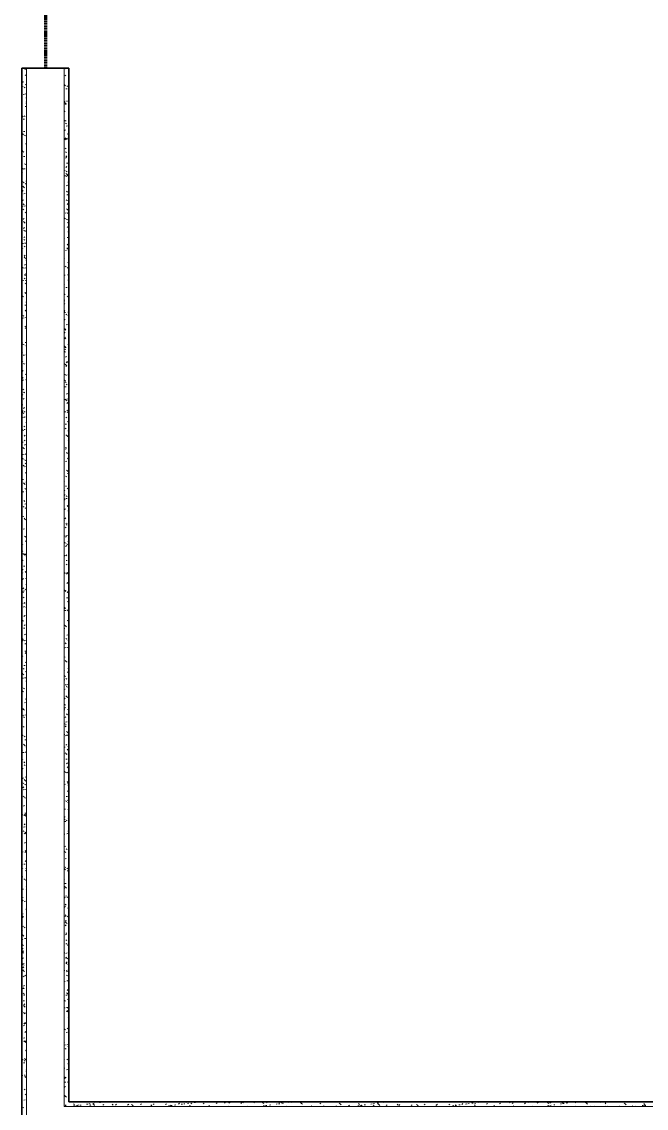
# Model space of a CAD drawing. Header units: millimetres. Extents: x -4948 to 42228, y -4856 to 69378.
# Drawn here: x 16096 to 17750, y 13837 to 16715 of the extents above; entities that cross this region are included whole.
import ezdxf

# ---------------------------------------------------------------- set-up
doc = ezdxf.new("R2010")
doc.units = ezdxf.units.MM
doc.linetypes.add('Штрих 3 х 1_5 мм', pattern=[4.5, 3, -1.5])
for name, color, linetype, lineweight in [('A-AREA', 32, 'Continuous', 9), ('A-WALL', 113, 'Continuous', 13), ('A-WALL-PATT', 111, 'Continuous', 13), ('I-WALL', 2, 'Continuous', 13)]:
    doc.layers.add(name, color=color, linetype=linetype, lineweight=lineweight)

# ---------------------------------------------------------------- blocks, each defined once
blk = doc.blocks.new('27ELB-RD-AR-0000-BIM_rvt-1-1 этаж отм_ _0_000 лотки')
at = {"layer": 'A-AREA', "color": 252, "linetype": 'Штрих 3 х 1_5 мм', "lineweight": 70}
blk.add_line((16158.9, 19592.1), (16158.9, 16592.1), dxfattribs=at)
at = {"layer": 'A-WALL', "color": 252, "lineweight": 9}
for p, q in [((16108.9, 5232.1), (16108.9, 16592.1)), ((16208.9, 13842.1), (16208.9, 16592.1)), ((16221.4, 13842.1), (16208.9, 13842.1)), ((20096.4, 13842.1), (16221.4, 13842.1))]:
    blk.add_line(p, q, dxfattribs=at)
at = {"layer": 'A-WALL-PATT', "color": 252, "linetype": 'Continuous', "lineweight": 9}
for p, q in [((16101.9, 16592.1), (16104, 16590.8)), ((16104.7, 16588.4), (16108, 16588.9)), ((16105.1, 16572.1), (16107.8, 16574.2)), ((16211, 16592.1), (16213.1, 16590.1)), ((16220.9, 16592.1), (16221.4, 16591.8)), ((16096.4, 16558.7), (16098.6, 16556.7)), ((16099, 16554.8), (16102.3, 16555.2)), ((16105.9, 16547.7), (16108.6, 16549.7)), ((16107.2, 16548.8), (16108.9, 16547.3)), ((16209.6, 16547.3), (16212, 16545)), ((16210.8, 16573.3), (16213.6, 16571.5)), ((16219, 16570.6), (16221.4, 16570.9)), ((16096.4, 16521.6), (16097.3, 16521.7)), ((16097, 16544.7), (16099.8, 16542.9)), ((16100.4, 16522.1), (16103.7, 16522.5)), ((16102.4, 16541.3), (16105.2, 16539.5)), ((16106.7, 16523.2), (16108.9, 16524.8)), ((16208.9, 16526.3), (16209.4, 16526.7)), ((16213.2, 16537), (16216.6, 16537.4)), ((16215.7, 16544.9), (16218.5, 16543.1)), ((16221, 16541.5), (16221.4, 16541.3)), ((16096.4, 16512.6), (16097.5, 16511.6)), ((16105.6, 16489.9), (16108.9, 16490.3)), ((16107.3, 16512.9), (16108.9, 16511.9)), ((16107.5, 16498.7), (16108.9, 16499.7)), ((16107.7, 16502.2), (16108.9, 16501.1)), ((16208.9, 16503.5), (16211.5, 16503.9)), ((16208.9, 16501.2), (16210.2, 16502.3)), ((16210, 16500.7), (16212.4, 16498.5)), ((16211, 16497.4), (16213.8, 16495.5)), ((16212.4, 16498.5), (16212.4, 16498.5)), ((16212.4, 16498.5), (16214.9, 16496.3)), ((16214.6, 16504.3), (16218, 16504.7)), ((16096.4, 16466.5), (16097.9, 16465.1)), ((16097.9, 16465.1), (16097.9, 16465.1)), ((16097.9, 16465.1), (16100.3, 16462.8)), ((16102.6, 16465.3), (16105.4, 16463.5)), ((16108.3, 16474.2), (16108.9, 16474.6)), ((16208.9, 16476.1), (16211, 16477.8)), ((16219.9, 16472.1), (16221.4, 16472.3)), ((16221.3, 16465.5), (16221.4, 16465.5)), ((16096.4, 16444), (16096.4, 16444)), ((16099.9, 16456.3), (16103.3, 16456.7)), ((16208.9, 16448.2), (16209.7, 16447.6)), ((16209.2, 16451.3), (16211.8, 16453.3)), ((16211.3, 16453.4), (16213.8, 16451.1)), ((16212.2, 16446), (16215.1, 16444.2)), ((16214.2, 16438.4), (16217.5, 16438.9)), ((16096.4, 16422.9), (16098.2, 16423.2)), ((16096.8, 16420), (16099.2, 16417.7)), ((16098.5, 16417.4), (16101.3, 16415.6)), ((16101.3, 16423.6), (16104.6, 16424)), ((16103.8, 16414), (16106.7, 16412.2)), ((16209.2, 16404.9), (16212.5, 16405.3)), ((16210, 16426.8), (16212.6, 16428.8)), ((16210.8, 16402.3), (16213.4, 16404.4)), ((16211.8, 16406.8), (16214.1, 16404.7)), ((16214.1, 16404.7), (16214.1, 16404.7)), ((16214.1, 16404.7), (16216.6, 16402.4)), ((16215.6, 16405.7), (16218.9, 16406.2)), ((16217.1, 16417.6), (16220, 16415.8)), ((16097.2, 16373.4), (16099.6, 16371.2)), ((16106.6, 16391.4), (16108.9, 16391.7)), ((16108.7, 16385.6), (16108.9, 16385.5)), ((16211.6, 16377.9), (16214.2, 16379.9)), ((16220.9, 16373.6), (16221.4, 16373.6)), ((16096.4, 16368.2), (16096.7, 16368)), ((16096.4, 16364.7), (16097.1, 16365.3)), ((16099.6, 16371.2), (16099.6, 16371.2)), ((16099.6, 16371.2), (16102.1, 16369)), ((16100.9, 16357.8), (16104.2, 16358.2)), ((16212.4, 16353.4), (16215, 16355.4)), ((16212.5, 16370.1), (16215.3, 16368.3)), ((16213, 16359.6), (16215.5, 16357.3)), ((16096.4, 16339.6), (16097.9, 16340.8)), ((16096.4, 16324.3), (16099.2, 16324.7)), ((16096.4, 16317.7), (16097.9, 16316.7)), ((16096.4, 16314.5), (16098.7, 16316.3)), ((16098.5, 16326.1), (16101, 16323.9)), ((16102.3, 16325.1), (16105.6, 16325.5)), ((16104.1, 16338), (16106.9, 16336.2)), ((16208.9, 16321.8), (16211.2, 16320.4)), ((16213.2, 16328.9), (16215.8, 16331)), ((16213.7, 16318.7), (16216.5, 16316.9)), ((16215.1, 16339.9), (16218.5, 16340.4)), ((16096.8, 16289.8), (16099.5, 16291.8)), ((16100, 16290.1), (16102.8, 16288.3)), ((16105.3, 16286.7), (16108.1, 16284.9)), ((16107.5, 16292.9), (16108.9, 16293)), ((16210.1, 16306.4), (16213.4, 16306.8)), ((16213.5, 16313), (16215.9, 16310.8)), ((16214, 16304.5), (16216.6, 16306.5)), ((16215.9, 16310.8), (16215.9, 16310.8)), ((16215.9, 16310.8), (16218.3, 16308.6)), ((16216.5, 16307.2), (16219.8, 16307.7)), ((16218.6, 16290.4), (16221.4, 16288.6)), ((16097.6, 16265.3), (16100.3, 16267.4)), ((16099, 16279.5), (16101.3, 16277.4)), ((16101.3, 16277.4), (16101.3, 16277.4)), ((16101.3, 16277.4), (16103.8, 16275.1)), ((16101.8, 16259.2), (16105.1, 16259.7)), ((16214.8, 16280), (16217.4, 16282)), ((16214.8, 16265.7), (16217.2, 16263.4)), ((16215.6, 16255.5), (16218.2, 16257.6)), ((16096.4, 16241.9), (16098.1, 16240.8)), ((16098.4, 16240.9), (16101.1, 16242.9)), ((16100.2, 16232.3), (16102.7, 16230)), ((16208.9, 16240.4), (16209.1, 16240.5)), ((16214, 16242.8), (16216.8, 16241)), ((16216.1, 16241.4), (16219.4, 16241.8)), ((16216.4, 16231), (16219, 16233.1)), ((16096.8, 16225.7), (16100.1, 16226.1)), ((16099.2, 16216.4), (16101.9, 16218.4)), ((16103.2, 16226.5), (16106.5, 16227)), ((16105.6, 16210.8), (16108.4, 16209)), ((16211, 16207.9), (16214.4, 16208.3)), ((16215.2, 16219.1), (16217.6, 16217)), ((16217.2, 16206.6), (16219.8, 16208.6)), ((16217.5, 16208.7), (16220.8, 16209.1)), ((16217.6, 16217), (16217.6, 16217)), ((16217.6, 16217), (16220.1, 16214.7)), ((16096.5, 16191.2), (16099.4, 16189.4)), ((16100, 16191.9), (16102.7, 16194)), ((16100.7, 16185.7), (16103.1, 16183.5)), ((16103.1, 16183.5), (16103.1, 16183.5)), ((16103.1, 16183.5), (16105.5, 16181.3)), ((16108.5, 16194.4), (16108.9, 16194.4)), ((16209.8, 16194.9), (16212.7, 16193.1)), ((16215.2, 16191.5), (16218, 16189.7)), ((16216.5, 16171.9), (16219, 16169.6)), ((16218, 16182.1), (16220.6, 16184.1)), ((16100.8, 16167.5), (16103.5, 16169.5)), ((16101.4, 16162.9), (16104.3, 16161.1)), ((16101.6, 16143), (16104.3, 16145)), ((16102.8, 16160.7), (16106.1, 16161.2)), ((16106.8, 16159.4), (16108.9, 16158.1)), ((16217, 16142.9), (16220.3, 16143.3)), ((16218.8, 16157.6), (16221.4, 16159.6)), ((16220.1, 16163.1), (16221.4, 16162.3)), ((16096.8, 16115.3), (16099.6, 16113.5)), ((16097.7, 16127.2), (16101, 16127.6)), ((16102, 16138.4), (16104.4, 16136.2)), ((16102.4, 16118.5), (16105.1, 16120.6)), ((16104.1, 16128), (16107.5, 16128.5)), ((16208.9, 16141.8), (16210, 16142)), ((16215.4, 16115.5), (16218.3, 16113.7)), ((16217, 16125.3), (16219.3, 16123.1)), ((16219.3, 16123.1), (16219.3, 16123.1)), ((16219.3, 16123.1), (16221.4, 16121.3)), ((16219.6, 16133.2), (16221.4, 16134.5)), ((16102.5, 16091.8), (16104.8, 16089.7)), ((16103.2, 16094), (16105.9, 16096.1)), ((16104.8, 16089.7), (16104.8, 16089.7)), ((16104.8, 16089.7), (16107.3, 16087.4)), ((16208.9, 16094.4), (16209.2, 16094.2)), ((16208.9, 16086.6), (16209.7, 16085.9)), ((16212, 16109.3), (16215.3, 16109.8)), ((16218.4, 16110.2), (16221.4, 16110.6)), ((16220.4, 16108.7), (16221.4, 16109.4)), ((16096.4, 16061.2), (16096.7, 16061.3)), ((16098, 16064), (16100.8, 16062.2)), ((16103.7, 16062.2), (16107, 16062.6)), ((16104, 16069.6), (16106.7, 16071.6)), ((16107, 16083.5), (16108.9, 16082.3)), ((16208.9, 16076), (16209.6, 16076.1)), ((16211.3, 16067.6), (16214.1, 16065.8)), ((16216.7, 16064.2), (16219.5, 16062.4)), ((16218.2, 16078), (16220.7, 16075.7)), ((16221.2, 16084.2), (16221.4, 16084.4)), ((16098.7, 16028.6), (16102, 16029.1)), ((16102.9, 16035.6), (16105.7, 16033.8)), ((16103.7, 16044.6), (16106.2, 16042.3)), ((16104.8, 16045.1), (16107.5, 16047.1)), ((16105.1, 16029.5), (16108.4, 16029.9)), ((16108.3, 16032.2), (16108.9, 16031.8)), ((16208.9, 16043.2), (16211, 16043.4)), ((16218, 16044.4), (16221.3, 16044.8)), ((16218.7, 16031.4), (16221.1, 16029.3)), ((16221.1, 16029.3), (16221.1, 16029.3)), ((16221.1, 16029.3), (16221.4, 16029)), ((16105.6, 16020.6), (16108.3, 16022.7)), ((16208.9, 16018.6), (16209.5, 16018.2)), ((16208.9, 15999.5), (16209.1, 15999.7)), ((16212.9, 16010.8), (16216.3, 16011.2)), ((16219.3, 16011.7), (16221.4, 16011.9)), ((16098.3, 15988), (16101.1, 15986.2)), ((16104.2, 15998), (16106.5, 15995.8)), ((16106.4, 15996.2), (16108.9, 15998)), ((16106.5, 15995.8), (16106.5, 15995.8)), ((16106.5, 15995.8), (16108.9, 15993.7)), ((16107.2, 15971.7), (16108.9, 15973)), ((16208.9, 15994.3), (16208.9, 15994.3)), ((16208.9, 15994.3), (16208.9, 15994.3)), ((16208.9, 15994.3), (16211.4, 15992)), ((16208.9, 15977.4), (16210.5, 15977.6)), ((16208.9, 15974.4), (16209.9, 15975.2)), ((16216.9, 15988.2), (16219.7, 15986.4)), ((16220, 15984.2), (16221.4, 15982.9)), ((16096.4, 15962.6), (16097.6, 15962.7)), ((16096.4, 15959), (16096.9, 15958.6)), ((16104.6, 15963.7), (16108, 15964.1)), ((16105.4, 15950.7), (16107.9, 15948.5)), ((16108, 15947.2), (16108.9, 15947.9)), ((16108.5, 15956.2), (16108.9, 15956)), ((16208.9, 15968.1), (16210.7, 15966.9)), ((16208.9, 15949.3), (16210.7, 15950.8)), ((16208.9, 15948.2), (16210.3, 15946.9)), ((16208.9, 15944.5), (16211.9, 15944.9)), ((16218.9, 15945.8), (16221.4, 15946.2)), ((16096.4, 15938.7), (16097, 15938.3)), ((16099.5, 15936.7), (16102.3, 15934.9)), ((16099.6, 15930.1), (16102.9, 15930.6)), ((16106, 15931), (16108.9, 15931.3)), ((16108.8, 15922.7), (16108.9, 15922.8)), ((16208.9, 15924.3), (16211.5, 15926.3)), ((16212.8, 15940.3), (16215.6, 15938.5)), ((16213.9, 15912.3), (16217.2, 15912.7)), ((16218.1, 15936.9), (16221, 15935.1)), ((16220.3, 15913.1), (16221.4, 15913.3)), ((16220.5, 15937.6), (16221.4, 15936.7)), ((16096.4, 15896.8), (16097.2, 15896.9)), ((16096.4, 15888.1), (16097, 15888.6)), ((16104.4, 15908.3), (16107.2, 15906.5)), ((16105.9, 15904.1), (16108.3, 15902)), ((16108.3, 15902), (16108.3, 15902)), ((16108.3, 15902), (16108.9, 15901.4)), ((16208.9, 15902.1), (16210.6, 15900.4)), ((16208.9, 15892.3), (16211, 15890.9)), ((16209.6, 15899.8), (16212.3, 15901.8)), ((16210.6, 15900.4), (16210.6, 15900.4)), ((16210.6, 15900.4), (16213.1, 15898.2)), ((16096.4, 15866.8), (16098.6, 15864.7)), ((16096.4, 15863.9), (16098.6, 15864.2)), ((16096.4, 15863), (16097.8, 15864.1)), ((16099.7, 15860.7), (16102.6, 15858.9)), ((16105.6, 15865.1), (16108.9, 15865.6)), ((16107.2, 15856.9), (16108.9, 15855.3)), ((16208.9, 15878.7), (16211.5, 15879.1)), ((16209.5, 15855.3), (16212, 15853)), ((16210.4, 15875.3), (16213.1, 15877.4)), ((16218.4, 15860.9), (16221.2, 15859.1)), ((16096.4, 15837.9), (16098.6, 15839.6)), ((16100.5, 15831.6), (16103.9, 15832)), ((16107, 15832.4), (16108.9, 15832.7)), ((16209.4, 15841.4), (16212.2, 15839.6)), ((16209.5, 15845.9), (16212.8, 15846.4)), ((16211.2, 15850.8), (16213.9, 15852.9)), ((16212, 15826.4), (16214.7, 15828.4)), ((16219.8, 15847.3), (16221.4, 15847.5)), ((16096.4, 15820.6), (16097.5, 15819.6)), ((16096.4, 15812.3), (16098.4, 15811)), ((16096.4, 15798.2), (16098.1, 15798.4)), ((16096.7, 15813.1), (16099.4, 15815.2)), ((16101, 15809.4), (16103.8, 15807.6)), ((16107.7, 15810.3), (16108.9, 15809.2)), ((16210, 15808.7), (16212.4, 15806.6)), ((16212.4, 15806.6), (16212.4, 15806.6)), ((16212.4, 15806.6), (16214.9, 15804.3)), ((16212.8, 15801.9), (16215.5, 15803.9)), ((16214.3, 15813), (16217.1, 15811.2)), ((16214.8, 15813.8), (16218.1, 15814.2)), ((16219.6, 15809.6), (16221.4, 15808.5)), ((16221.2, 15814.6), (16221.4, 15814.6)), ((16096.4, 15774.5), (16097.8, 15773.1)), ((16097.5, 15788.6), (16100.2, 15790.7)), ((16097.8, 15773.1), (16097.8, 15773.1)), ((16097.8, 15773.1), (16100.3, 15770.9)), ((16105.9, 15781), (16108.7, 15779.2)), ((16209.1, 15780.1), (16212.4, 15780.6)), ((16213.6, 15777.4), (16216.3, 15779.5)), ((16096.4, 15765.3), (16099.5, 15765.7)), ((16098.3, 15764.2), (16101, 15766.2)), ((16099.1, 15739.7), (16101.8, 15741.7)), ((16106.5, 15766.6), (16108.9, 15766.9)), ((16209.6, 15765.5), (16212.4, 15763.7)), ((16210.5, 15747.4), (16213.8, 15747.9)), ((16211.3, 15761.5), (16213.8, 15759.2)), ((16214.4, 15753), (16217.1, 15755)), ((16220.8, 15748.8), (16221.4, 15748.9)), ((16096.8, 15728), (16099.2, 15725.8)), ((16099.9, 15715.2), (16102.6, 15717.3)), ((16101.2, 15733.4), (16104, 15731.6)), ((16101.5, 15733.1), (16104.8, 15733.5)), ((16107.9, 15733.9), (16108.9, 15734)), ((16210.8, 15714.1), (16213.7, 15712.3)), ((16211.8, 15714.9), (16214.1, 15712.7)), ((16214.1, 15712.7), (16214.1, 15712.7)), ((16214.1, 15712.7), (16216.6, 15710.5)), ((16215.2, 15728.5), (16217.9, 15730.5)), ((16215.8, 15715.2), (16219.1, 15715.7)), ((16219.9, 15733.7), (16221.4, 15732.7)), ((16096.4, 15699.5), (16099.1, 15699.9)), ((16097.1, 15685.5), (16099.9, 15683.7)), ((16100.7, 15690.8), (16103.4, 15692.8)), ((16102.5, 15682.1), (16105.3, 15680.3)), ((16210, 15681.6), (16213.3, 15682)), ((16215.7, 15685.7), (16218.6, 15683.9)), ((16216, 15704), (16218.7, 15706.1)), ((16221.1, 15682.3), (16221.4, 15682.2)), ((16097.1, 15666.7), (16100.5, 15667.2)), ((16097.2, 15681.4), (16099.6, 15679.3)), ((16099.6, 15679.3), (16099.6, 15679.3)), ((16099.6, 15679.3), (16102.1, 15677)), ((16101.5, 15666.3), (16104.2, 15668.3)), ((16107.4, 15653.7), (16108.9, 15652.8)), ((16107.5, 15668.1), (16108.9, 15668.3)), ((16213, 15667.6), (16215.5, 15665.3)), ((16216.8, 15679.5), (16219.5, 15681.6)), ((16217.6, 15655.1), (16220.3, 15657.1)), ((16098.5, 15634.2), (16101, 15631.9)), ((16102.3, 15641.8), (16105, 15643.9)), ((16102.4, 15634.6), (16105.8, 15635)), ((16108.8, 15635.4), (16108.9, 15635.4)), ((16211.1, 15638.2), (16213.9, 15636.4)), ((16211.4, 15648.9), (16214.7, 15649.3)), ((16218.4, 15630.6), (16221.1, 15632.6)), ((16096.7, 15600.9), (16100, 15601.4)), ((16102.7, 15606.2), (16105.5, 15604.4)), ((16103.1, 15617.3), (16105.8, 15619.4)), ((16213.5, 15621), (16215.9, 15618.9)), ((16215.9, 15618.9), (16215.9, 15618.9)), ((16215.9, 15618.9), (16218.3, 15616.6)), ((16216.7, 15616.7), (16220, 15617.2)), ((16219.2, 15606.1), (16221.4, 15607.8)), ((16221.3, 15606.4), (16221.4, 15606.4)), ((16096.4, 15584.9), (16096.5, 15584.8)), ((16098.1, 15568.2), (16101.4, 15568.7)), ((16099, 15587.6), (16101.3, 15585.4)), ((16101.3, 15585.4), (16101.3, 15585.4)), ((16101.3, 15585.4), (16103.8, 15583.2)), ((16103.9, 15592.9), (16106.6, 15594.9)), ((16104.7, 15568.4), (16107.4, 15570.4)), ((16108.4, 15569.6), (16108.9, 15569.6)), ((16208.9, 15589.1), (16209.8, 15588.5)), ((16211, 15583.1), (16214.3, 15583.5)), ((16212.3, 15586.9), (16215.1, 15585.1)), ((16214.8, 15573.8), (16217.2, 15571.5)), ((16220, 15581.7), (16221.4, 15582.7)), ((16098.6, 15558.2), (16101.4, 15556.4)), ((16100.2, 15540.3), (16102.7, 15538)), ((16103.9, 15554.8), (16106.8, 15553)), ((16105.5, 15543.9), (16108.2, 15546)), ((16208.9, 15549.9), (16209.3, 15550)), ((16212.3, 15550.4), (16215.7, 15550.8)), ((16217.2, 15558.5), (16220.1, 15556.7)), ((16220.8, 15557.2), (16221.4, 15557.6)), ((16103.4, 15536), (16106.7, 15536.5)), ((16106.3, 15519.5), (16108.9, 15521.4)), ((16108.8, 15526.4), (16108.9, 15526.4)), ((16208.9, 15522.9), (16209, 15523)), ((16212.6, 15510.9), (16215.4, 15509.1)), ((16215.2, 15527.2), (16217.6, 15525)), ((16217.6, 15525), (16217.6, 15525)), ((16217.6, 15525), (16220.1, 15522.8)), ((16217.6, 15518.2), (16221, 15518.6)), ((16096.4, 15509.1), (16096.7, 15508.9)), ((16097.6, 15502.4), (16101, 15502.8)), ((16100.7, 15493.7), (16103.1, 15491.6)), ((16103.1, 15491.6), (16103.1, 15491.6)), ((16103.1, 15491.6), (16105.5, 15489.3)), ((16107.1, 15495), (16108.9, 15496.3)), ((16208.9, 15497.8), (16209.8, 15498.5)), ((16211.9, 15484.6), (16215.2, 15485)), ((16096.4, 15458.6), (16098, 15457.6)), ((16099, 15469.7), (16102.3, 15470.1)), ((16104.2, 15478.9), (16107, 15477.1)), ((16107.9, 15470.5), (16108.9, 15471.3)), ((16208.9, 15472.7), (16210.6, 15474.1)), ((16208.9, 15462.7), (16211.3, 15461.2)), ((16213.3, 15451.9), (16216.6, 15452.3)), ((16213.8, 15459.6), (16216.6, 15457.8)), ((16216.5, 15479.9), (16219, 15477.6)), ((16100.1, 15431), (16102.9, 15429.2)), ((16102, 15446.5), (16104.4, 15444.2)), ((16104.3, 15437.5), (16107.6, 15437.9)), ((16105.4, 15427.6), (16108.2, 15425.8)), ((16108.7, 15446.1), (16108.9, 15446.2)), ((16208.9, 15451.3), (16210.2, 15451.5)), ((16208.9, 15447.7), (16211.4, 15449.6)), ((16209.5, 15423.1), (16212.2, 15425.1)), ((16217, 15433.3), (16219.3, 15431.2)), ((16218.7, 15431.2), (16221.4, 15429.5)), ((16219.3, 15431.2), (16219.3, 15431.2)), ((16219.3, 15431.2), (16221.4, 15429.3)), ((16098.6, 15403.9), (16101.9, 15404.3)), ((16102.4, 15399.9), (16104.8, 15397.7)), ((16104.8, 15397.7), (16104.8, 15397.7)), ((16104.8, 15397.7), (16107.3, 15395.5)), ((16208.9, 15394.6), (16209.6, 15393.9)), ((16210.3, 15398.6), (16213, 15400.7)), ((16218.6, 15419.7), (16221.4, 15420)), ((16096.4, 15386.4), (16096.6, 15386.6)), ((16096.4, 15382.8), (16098.2, 15381.6)), ((16096.4, 15370.7), (16096.9, 15370.8)), ((16100, 15371.2), (16103.3, 15371.6)), ((16211.1, 15374.1), (16213.8, 15376.2)), ((16212.8, 15386), (16216.2, 15386.5)), ((16214, 15383.6), (16216.9, 15381.8)), ((16218.2, 15386.1), (16220.7, 15383.8)), ((16096.4, 15361.3), (16097.4, 15362.1)), ((16096.4, 15336.2), (16098.2, 15337.6)), ((16103.7, 15352.6), (16106.2, 15350.3)), ((16105.3, 15339), (16108.6, 15339.4)), ((16105.6, 15351.6), (16108.5, 15349.8)), ((16208.9, 15352.6), (16211.1, 15352.9)), ((16211.9, 15349.7), (16214.6, 15351.7)), ((16214.2, 15353.3), (16217.6, 15353.8)), ((16218.7, 15339.5), (16221.1, 15337.3)), ((16221.1, 15337.3), (16221.1, 15337.3)), ((16221.1, 15337.3), (16221.4, 15337.1)), ((16096.4, 15311.2), (16099, 15313.2)), ((16096.6, 15332.1), (16099.5, 15330.3)), ((16209.9, 15335.7), (16212.7, 15333.9)), ((16212.7, 15325.2), (16215.4, 15327.2)), ((16215.3, 15332.3), (16218.1, 15330.5)), ((16219.5, 15321.1), (16221.4, 15321.4)), ((16097.1, 15286.7), (16099.8, 15288.7)), ((16099.5, 15305.3), (16102.8, 15305.8)), ((16101.5, 15303.7), (16104.4, 15301.9)), ((16104.2, 15306), (16106.5, 15303.9)), ((16106.5, 15303.9), (16106.5, 15303.9)), ((16106.5, 15303.9), (16108.9, 15301.7)), ((16106.9, 15300.3), (16108.9, 15299)), ((16208.9, 15302.4), (16208.9, 15302.3)), ((16208.9, 15302.3), (16208.9, 15302.3)), ((16208.9, 15302.3), (16211.4, 15300.1)), ((16213.5, 15300.7), (16216.2, 15302.8)), ((16213.8, 15287.5), (16217.1, 15287.9)), ((16220, 15292.2), (16221.4, 15290.9)), ((16220.2, 15303.9), (16221.4, 15303.1)), ((16096.4, 15272.1), (16097.8, 15272.2)), ((16096.4, 15267.1), (16096.8, 15266.6)), ((16096.9, 15256.1), (16099.7, 15254.3)), ((16097.9, 15262.2), (16100.6, 15264.2)), ((16100.9, 15272.6), (16104.2, 15273.1)), ((16105.4, 15258.8), (16107.9, 15256.5)), ((16208.9, 15256.2), (16210.3, 15254.9)), ((16208.9, 15254), (16212.1, 15254.4)), ((16214.3, 15276.3), (16217, 15278.3)), ((16215.1, 15251.8), (16217.8, 15253.8)), ((16215.2, 15254.8), (16218.5, 15255.2)), ((16215.5, 15256.3), (16218.3, 15254.5)), ((16098.7, 15237.7), (16101.4, 15239.8)), ((16106.2, 15240.5), (16108.9, 15240.8)), ((16107.1, 15224.3), (16108.9, 15223.2)), ((16208.9, 15235.3), (16209.3, 15235)), ((16215.9, 15227.3), (16218.6, 15229.4)), ((16220.5, 15245.6), (16221.4, 15244.8)), ((16220.5, 15222.6), (16221.4, 15222.7)), ((16098.1, 15204.8), (16100.9, 15203)), ((16099.5, 15213.3), (16102.2, 15215.3)), ((16100.5, 15206.8), (16103.8, 15207.3)), ((16105.9, 15212.2), (16108.3, 15210)), ((16108.3, 15210), (16108.3, 15210)), ((16108.3, 15210), (16108.9, 15209.5)), ((16208.9, 15210.1), (16210.6, 15208.5)), ((16210.6, 15208.5), (16210.6, 15208.5)), ((16210.6, 15208.5), (16213.1, 15206.2)), ((16211.4, 15208.4), (16214.2, 15206.6)), ((16216.7, 15202.8), (16219.4, 15204.9)), ((16216.8, 15205), (16219.6, 15203.2)), ((16096.4, 15174.8), (16098.6, 15172.8)), ((16096.4, 15173.4), (16098.8, 15173.7)), ((16100.3, 15188.8), (16103, 15190.8)), ((16101.1, 15164.3), (16103.8, 15166.4)), ((16101.8, 15174.1), (16105.2, 15174.6)), ((16103, 15176.4), (16105.8, 15174.6)), ((16107.2, 15164.9), (16108.9, 15163.4)), ((16108.4, 15173), (16108.9, 15172.7)), ((16214.7, 15189), (16218.1, 15189.4)), ((16217.5, 15178.4), (16220.2, 15180.4)), ((16101.9, 15139.8), (16104.6, 15141.9)), ((16107.2, 15141.9), (16108.9, 15142.2)), ((16208.9, 15159.5), (16209.6, 15159)), ((16209.5, 15163.4), (16212, 15161.1)), ((16209.7, 15155.4), (16213, 15155.9)), ((16216.1, 15156.3), (16219.4, 15156.7)), ((16218.3, 15153.9), (16221, 15155.9)), ((16096.4, 15128.7), (16097.5, 15127.6)), ((16098.3, 15128.8), (16101.2, 15127)), ((16101.4, 15108.3), (16104.7, 15108.7)), ((16102.7, 15115.4), (16105.4, 15117.4)), ((16107.7, 15118.3), (16108.9, 15117.2)), ((16208.9, 15109), (16210.8, 15107.7)), ((16210, 15116.8), (16212.4, 15114.6)), ((16212.4, 15114.6), (16212.4, 15114.6)), ((16212.4, 15114.6), (16214.9, 15112.4)), ((16217, 15129), (16219.8, 15127.2)), ((16219.1, 15129.4), (16221.4, 15131.1)), ((16096.4, 15082.5), (16097.8, 15081.2)), ((16096.4, 15079.6), (16097.1, 15079.1)), ((16097.8, 15081.2), (16097.8, 15081.2)), ((16097.8, 15081.2), (16100.3, 15078.9)), ((16103.5, 15090.9), (16106.2, 15092.9)), ((16108.6, 15097), (16108.9, 15096.9)), ((16212.9, 15081.1), (16215.7, 15079.3)), ((16215.7, 15090.5), (16219, 15090.9)), ((16218.2, 15077.7), (16221.1, 15075.9)), ((16219.9, 15105), (16221.4, 15106.1)), ((16220.7, 15080.5), (16221.4, 15081)), ((16096.4, 15074.8), (16099.7, 15075.2)), ((16099.6, 15077.5), (16102.4, 15075.7)), ((16102.8, 15075.6), (16106.1, 15076)), ((16104.3, 15066.4), (16107, 15068.5)), ((16104.5, 15049.1), (16107.3, 15047.3)), ((16210.7, 15056.9), (16214, 15057.4)), ((16211.3, 15069.5), (16213.8, 15067.2)), ((16217.1, 15057.8), (16220.4, 15058.2)), ((16096.7, 15036.1), (16099.2, 15033.8)), ((16105.1, 15042), (16107.8, 15044)), ((16108.1, 15043.4), (16108.9, 15043.5)), ((16208.9, 15033.2), (16211, 15031.8)), ((16211.8, 15022.9), (16214.1, 15020.8)), ((16214.1, 15020.8), (16214.1, 15020.8)), ((16214.1, 15020.8), (16216.6, 15018.5)), ((16099.8, 15001.5), (16102.7, 14999.7)), ((16102.3, 15009.8), (16105.7, 15010.2)), ((16105.9, 15017.5), (16108.6, 15019.5)), ((16106.7, 14993), (16108.9, 14994.7)), ((16208.9, 14996.1), (16209.4, 14996.6)), ((16216.6, 14991.9), (16219.9, 14992.4)), ((16218.5, 15001.8), (16221.3, 15000)), ((16097.2, 14989.5), (16099.6, 14987.3)), ((16097.3, 14976.2), (16100.7, 14976.7)), ((16099.6, 14987.3), (16099.6, 14987.3)), ((16099.6, 14987.3), (16102.1, 14985.1)), ((16103.7, 14977.1), (16107.1, 14977.5)), ((16107.5, 14968.5), (16108.9, 14969.6)), ((16208.9, 14990.9), (16209.6, 14991)), ((16208.9, 14971), (16210.2, 14972.1)), ((16209.5, 14982.2), (16212.3, 14980.4)), ((16213, 14975.7), (16215.5, 14973.4)), ((16096.4, 14953.2), (16098.5, 14951.8)), ((16098.5, 14942.2), (16101, 14939.9)), ((16101.1, 14950.2), (16103.9, 14948.4)), ((16108.3, 14944.1), (16108.9, 14944.5)), ((16208.9, 14946), (16211, 14947.6)), ((16211.6, 14958.4), (16214.9, 14958.8)), ((16214.4, 14953.9), (16217.2, 14952.1)), ((16218, 14959.2), (16221.3, 14959.7)), ((16219.7, 14950.4), (16221.4, 14949.4)), ((16103.3, 14911.3), (16106.6, 14911.7)), ((16106, 14921.8), (16108.8, 14920)), ((16208.9, 14925.2), (16209.2, 14925.2)), ((16209.2, 14921.1), (16211.8, 14923.1)), ((16209.7, 14906.3), (16212.5, 14904.5)), ((16213.5, 14929.1), (16215.9, 14926.9)), ((16215.9, 14926.9), (16215.9, 14926.9)), ((16215.9, 14926.9), (16218.3, 14924.7)), ((16098.3, 14877.7), (16101.6, 14878.2)), ((16099, 14895.6), (16101.3, 14893.5)), ((16101.3, 14893.5), (16101.3, 14893.5)), ((16101.3, 14893.5), (16103.8, 14891.2)), ((16104.7, 14878.6), (16108, 14879)), ((16208.9, 14892.3), (16210.6, 14892.5)), ((16210, 14896.6), (16212.6, 14898.7)), ((16214.8, 14881.8), (16217.2, 14879.5)), ((16217.6, 14893.4), (16220.9, 14893.9)), ((16100.2, 14848.4), (16102.7, 14846.1)), ((16101.3, 14874.3), (16104.1, 14872.5)), ((16210.8, 14872.2), (16213.4, 14874.2)), ((16210.9, 14855), (16213.8, 14853.2)), ((16211.6, 14847.7), (16214.2, 14849.7)), ((16212.5, 14859.9), (16215.9, 14860.3)), ((16218.9, 14860.7), (16221.4, 14861)), ((16220, 14874.5), (16221.4, 14873.6)), ((16096.4, 14834.6), (16097.1, 14835.1)), ((16097.2, 14826.4), (16100, 14824.6)), ((16102.5, 14822.9), (16105.4, 14821.1)), ((16208.9, 14826.5), (16210.1, 14826.7)), ((16212.4, 14823.2), (16215, 14825.3)), ((16215.2, 14835.2), (16217.6, 14833.1)), ((16215.8, 14826.6), (16218.7, 14824.8)), ((16217.6, 14833.1), (16217.6, 14833.1)), ((16217.6, 14833.1), (16220.1, 14830.8)), ((16221.2, 14823.2), (16221.4, 14823)), ((16096.4, 14811.7), (16097.2, 14811.8)), ((16096.4, 14809.5), (16097.9, 14810.6)), ((16100.7, 14801.8), (16103.1, 14799.6)), ((16103.1, 14799.6), (16103.1, 14799.6)), ((16103.1, 14799.6), (16105.5, 14797.4)), ((16104.2, 14812.7), (16107.6, 14813.2)), ((16107.4, 14794.6), (16108.9, 14793.6)), ((16208.9, 14793.6), (16211.5, 14794)), ((16213.2, 14798.8), (16215.8, 14800.8)), ((16218.5, 14794.9), (16221.4, 14795.3)), ((16096.4, 14784.4), (16098.7, 14786.1)), ((16096.8, 14759.6), (16099.5, 14761.7)), ((16099.2, 14779.2), (16102.5, 14779.6)), ((16105.6, 14780), (16108.9, 14780.5)), ((16211.2, 14779), (16214, 14777.2)), ((16213.5, 14761.4), (16216.8, 14761.8)), ((16214, 14774.3), (16216.6, 14776.3)), ((16216.5, 14787.9), (16219, 14785.7)), ((16219.9, 14762.2), (16221.4, 14762.4)), ((16096.4, 14745.9), (16096.8, 14746)), ((16097.6, 14735.2), (16100.3, 14737.2)), ((16102, 14754.5), (16104.4, 14752.2)), ((16102.8, 14747), (16105.6, 14745.2)), ((16214.8, 14749.8), (16217.4, 14751.9)), ((16217, 14741.4), (16219.3, 14739.2)), ((16219.3, 14739.2), (16219.3, 14739.2)), ((16219.3, 14739.2), (16221.4, 14737.4)), ((16096.4, 14725.8), (16096.6, 14725.7)), ((16096.4, 14713.1), (16098.2, 14713.3)), ((16098.4, 14710.7), (16101.1, 14712.7)), ((16102.4, 14707.9), (16104.8, 14705.8)), ((16104.8, 14705.8), (16104.8, 14705.8)), ((16104.8, 14705.8), (16107.3, 14703.5)), ((16105.2, 14714.2), (16108.5, 14714.6)), ((16208.9, 14729.9), (16209.9, 14729.3)), ((16208.9, 14727.9), (16211.1, 14728.2)), ((16212.4, 14727.7), (16215.2, 14725.9)), ((16215.6, 14725.3), (16218.2, 14727.4)), ((16098.7, 14699.1), (16101.5, 14697.3)), ((16099.2, 14686.2), (16101.9, 14688.3)), ((16100.2, 14680.7), (16103.5, 14681.1)), ((16104, 14695.7), (16106.8, 14693.9)), ((16106.6, 14681.5), (16108.9, 14681.8)), ((16208.9, 14702.7), (16209.6, 14702)), ((16209.1, 14695), (16212.4, 14695.5)), ((16216.4, 14700.9), (16219, 14702.9)), ((16217.2, 14676.4), (16219.8, 14678.4)), ((16217.3, 14699.3), (16220.1, 14697.5)), ((16218.2, 14694.1), (16220.7, 14691.8)), ((16219.4, 14696.4), (16221.4, 14696.6)), ((16096.4, 14650), (16096.8, 14649.7)), ((16096.4, 14647.3), (16097.7, 14647.5)), ((16100, 14661.8), (16102.7, 14663.8)), ((16103.7, 14660.7), (16106.2, 14658.4)), ((16212.7, 14651.7), (16215.5, 14649.9)), ((16214.4, 14662.8), (16217.8, 14663.3)), ((16218, 14651.9), (16220.6, 14654)), ((16218.7, 14647.5), (16221.1, 14645.4)), ((16220.8, 14663.7), (16221.4, 14663.7)), ((16100.8, 14637.3), (16103.5, 14639.3)), ((16104.3, 14619.7), (16107.1, 14617.9)), ((16208.9, 14629.2), (16212, 14629.6)), ((16218.8, 14627.5), (16221.4, 14629.5)), ((16221.1, 14645.4), (16221.1, 14645.4)), ((16221.1, 14645.4), (16221.4, 14645.1)), ((16096.4, 14614.4), (16099.1, 14614.8)), ((16096.4, 14599.5), (16098.1, 14598.4)), ((16101.6, 14612.8), (16104.3, 14614.9)), ((16102.4, 14588.3), (16105.1, 14590.4)), ((16104.2, 14614.1), (16106.5, 14611.9)), ((16106.1, 14615.7), (16108.9, 14616.1)), ((16106.5, 14611.9), (16106.5, 14611.9)), ((16106.5, 14611.9), (16108.9, 14609.8)), ((16208.9, 14610.4), (16208.9, 14610.4)), ((16208.9, 14610.4), (16208.9, 14610.4)), ((16208.9, 14610.4), (16211.4, 14608.1)), ((16208.9, 14603.6), (16211.4, 14602)), ((16210.1, 14596.5), (16213.4, 14596.9)), ((16213.9, 14600.4), (16216.7, 14598.6)), ((16219.6, 14603), (16221.4, 14604.4)), ((16220, 14600.2), (16221.4, 14599)), ((16220.4, 14597.8), (16221.4, 14598)), ((16096.4, 14575.1), (16096.8, 14574.7)), ((16100.1, 14571.8), (16103, 14570)), ((16101.1, 14582.1), (16104.4, 14582.6)), ((16103.2, 14563.9), (16105.9, 14565.9)), ((16105.4, 14566.8), (16107.9, 14564.5)), ((16105.5, 14568.4), (16108.3, 14566.6)), ((16107.5, 14583), (16108.9, 14583.2)), ((16208.9, 14564.3), (16210.3, 14563)), ((16215.4, 14564.3), (16218.7, 14564.7)), ((16218.8, 14572), (16221.4, 14570.4)), ((16220.4, 14578.5), (16221.4, 14579.3)), ((16096.4, 14548.6), (16098.7, 14548.9)), ((16104, 14539.4), (16106.7, 14541.4)), ((16209.6, 14530.7), (16212.9, 14531.1)), ((16220.5, 14553.7), (16221.4, 14552.8)), ((16221.2, 14554), (16221.4, 14554.2)), ((16096.4, 14523.7), (16098.3, 14522.4)), ((16096.7, 14515.8), (16100.1, 14516.2)), ((16104.8, 14514.9), (16107.5, 14517)), ((16105.9, 14520.2), (16108.3, 14518.1)), ((16107.1, 14517.2), (16108.9, 14517.4)), ((16108.3, 14518.1), (16108.3, 14518.1)), ((16108.3, 14518.1), (16108.9, 14517.5)), ((16208.9, 14518.2), (16210.6, 14516.5)), ((16210.6, 14516.5), (16210.6, 14516.5)), ((16210.6, 14516.5), (16213.1, 14514.3)), ((16214.1, 14524.4), (16217, 14522.6)), ((16096.4, 14482.9), (16098.6, 14480.8)), ((16102.1, 14483.6), (16105.4, 14484.1)), ((16105.6, 14490.5), (16108.3, 14492.5)), ((16105.7, 14492.4), (16108.6, 14490.6)), ((16108.4, 14484.5), (16108.9, 14484.5)), ((16210, 14476.5), (16212.8, 14474.7)), ((16211, 14498), (16214.3, 14498.4)), ((16221.3, 14499.3), (16221.4, 14499.3)), ((16096.4, 14450), (16099.6, 14450.4)), ((16096.7, 14472.9), (16099.5, 14471.1)), ((16106.4, 14466), (16108.9, 14467.9)), ((16107.2, 14473), (16108.9, 14471.4)), ((16208.9, 14469.4), (16209.1, 14469.5)), ((16208.9, 14444.3), (16209.9, 14445.1)), ((16209.5, 14471.4), (16212, 14469.1)), ((16215.4, 14473.1), (16218.2, 14471.3)), ((16216.3, 14465.8), (16219.6, 14466.2)), ((16220.3, 14444.7), (16221.4, 14444)), ((16096.4, 14436.7), (16097.5, 14435.7)), ((16097.7, 14417.3), (16101, 14417.7)), ((16101.6, 14444.5), (16104.4, 14442.7)), ((16107, 14441.1), (16108.9, 14439.9)), ((16107.2, 14441.5), (16108.9, 14442.8)), ((16107.7, 14426.4), (16108.9, 14425.3)), ((16108, 14418.6), (16108.9, 14418.8)), ((16108, 14417), (16108.9, 14417.7)), ((16208.9, 14419.2), (16210.7, 14420.6)), ((16210, 14424.8), (16212.4, 14422.7)), ((16210.6, 14432.1), (16213.9, 14432.6)), ((16212.4, 14422.7), (16212.4, 14422.7)), ((16212.4, 14422.7), (16214.9, 14420.4)), ((16096.4, 14390.6), (16097.8, 14389.2)), ((16097, 14396.9), (16099.8, 14395.1)), ((16097.8, 14389.2), (16097.8, 14389.2)), ((16097.8, 14389.2), (16100.3, 14387)), ((16108.8, 14392.6), (16108.9, 14392.6)), ((16208.9, 14399), (16208.9, 14399)), ((16208.9, 14394.1), (16211.5, 14396.1)), ((16211.9, 14399.4), (16215.3, 14399.9)), ((16215.6, 14397.2), (16218.4, 14395.4)), ((16096.4, 14357.9), (16096.9, 14358.4)), ((16103, 14385.1), (16106.3, 14385.5)), ((16107.2, 14365.1), (16108.9, 14364.1)), ((16208.9, 14376.2), (16209.4, 14375.8)), ((16209.6, 14369.6), (16212.3, 14371.7)), ((16211.3, 14377.5), (16213.8, 14375.3)), ((16217.3, 14367.3), (16220.6, 14367.7)), ((16096.4, 14332.9), (16097.7, 14333.9)), ((16096.7, 14344.1), (16099.2, 14341.8)), ((16097.2, 14351.5), (16100.6, 14351.9)), ((16098.2, 14345.6), (16101, 14343.8)), ((16210.4, 14345.1), (16213.1, 14347.2)), ((16211.5, 14349.2), (16214.3, 14347.4)), ((16211.5, 14333.6), (16214.8, 14334.1)), ((16211.8, 14331), (16214.1, 14328.8)), ((16216.8, 14345.8), (16219.7, 14344)), ((16096.4, 14307.8), (16098.5, 14309.5)), ((16098.6, 14318.8), (16101.9, 14319.2)), ((16103.1, 14317.2), (16105.9, 14315.4)), ((16108.4, 14313.8), (16108.9, 14313.6)), ((16211.2, 14320.7), (16213.9, 14322.7)), ((16212.9, 14300.9), (16216.2, 14301.4)), ((16214.1, 14328.8), (16214.1, 14328.8)), ((16214.1, 14328.8), (16216.6, 14326.6)), ((16096.7, 14282.9), (16099.3, 14285)), ((16097.2, 14297.5), (16099.6, 14295.4)), ((16099.6, 14295.4), (16099.6, 14295.4)), ((16099.6, 14295.4), (16102.1, 14293.1)), ((16103.9, 14286.6), (16107.3, 14287)), ((16208.9, 14300.4), (16209.8, 14300.5)), ((16208.9, 14300.4), (16209.7, 14299.9)), ((16212, 14296.2), (16214.7, 14298.2)), ((16212.8, 14271.7), (16215.5, 14273.8)), ((16213, 14283.7), (16215.5, 14281.4)), ((16097.5, 14258.5), (16100.1, 14260.5)), ((16098.2, 14252.9), (16101.5, 14253.4)), ((16098.4, 14269.7), (16101.3, 14267.9)), ((16098.5, 14250.3), (16101, 14248)), ((16208.9, 14249.8), (16210.9, 14248.6)), ((16213.6, 14247.3), (16216.3, 14249.3)), ((16217.1, 14269.9), (16219.9, 14268.1)), ((16218.2, 14268.7), (16221.4, 14269.2)), ((16096.4, 14220.4), (16097.1, 14219.9)), ((16096.4, 14219.8), (16096.5, 14219.8)), ((16098.3, 14234), (16100.9, 14236)), ((16099.6, 14220.2), (16102.9, 14220.7)), ((16099.7, 14218.3), (16102.5, 14216.5)), ((16108.7, 14237.9), (16108.9, 14237.7)), ((16212.4, 14235.1), (16215.8, 14235.5)), ((16213, 14222), (16215.8, 14220.2)), ((16213.5, 14237.1), (16215.8, 14235)), ((16214.4, 14222.8), (16217.1, 14224.8)), ((16215.8, 14235), (16215.8, 14235)), ((16215.8, 14235), (16218.3, 14232.7)), ((16218.3, 14218.5), (16221.1, 14216.7)), ((16099, 14203.7), (16101.3, 14201.5)), ((16099.1, 14209.5), (16101.7, 14211.6)), ((16099.9, 14185.1), (16102.5, 14187.1)), ((16101.3, 14201.5), (16101.3, 14201.5)), ((16101.3, 14201.5), (16103.8, 14199.3)), ((16104.6, 14189.9), (16107.4, 14188.1)), ((16104.9, 14188.1), (16108.2, 14188.5)), ((16208.9, 14201.7), (16210.8, 14202)), ((16213.8, 14202.4), (16217.1, 14202.8)), ((16214.7, 14189.8), (16217.2, 14187.6)), ((16215.2, 14198.3), (16217.9, 14200.4)), ((16100.7, 14160.6), (16103.3, 14162.6)), ((16208.9, 14174), (16211.1, 14172.6)), ((16216, 14173.8), (16218.7, 14175.9)), ((16219.2, 14170.2), (16221.4, 14170.5)), ((16099.1, 14154.4), (16102.4, 14154.9)), ((16099.9, 14142.4), (16102.7, 14140.6)), ((16100.2, 14156.4), (16102.7, 14154.1)), ((16101.5, 14136.1), (16104.1, 14138.2)), ((16213.4, 14136.6), (16216.7, 14137)), ((16215.2, 14143.3), (16217.6, 14141.1)), ((16216.8, 14149.4), (16219.5, 14151.4)), ((16217.6, 14141.1), (16217.6, 14141.1)), ((16217.6, 14141.1), (16220.1, 14138.9)), ((16218.6, 14142.6), (16221.4, 14140.8)), ((16096.4, 14121.2), (16097.4, 14121.3)), ((16100.5, 14121.7), (16103.8, 14122.2)), ((16100.7, 14109.8), (16103, 14107.7)), ((16102.3, 14111.6), (16104.9, 14113.7)), ((16103, 14107.7), (16103, 14107.7)), ((16103, 14107.7), (16105.5, 14105.4)), ((16208.9, 14103.1), (16211.7, 14103.5)), ((16209.5, 14123.1), (16212.4, 14121.3)), ((16214.8, 14103.9), (16218.1, 14104.3)), ((16217.6, 14124.9), (16220.3, 14126.9)), ((16218.4, 14100.4), (16221.1, 14102.5)), ((16096.4, 14094.1), (16098.6, 14092.7)), ((16101.1, 14091.1), (16104, 14089.2)), ((16103.1, 14087.2), (16105.7, 14089.2)), ((16105.8, 14089.5), (16108.9, 14089.9)), ((16214.4, 14094.7), (16217.3, 14092.9)), ((16216.5, 14096), (16219, 14093.7)), ((16219.2, 14076), (16221.4, 14077.6)), ((16219.8, 14091.3), (16221.4, 14090.3)), ((16220.1, 14071.7), (16221.4, 14071.9)), ((16100.1, 14055.9), (16103.4, 14056.3)), ((16102, 14062.6), (16104.4, 14060.3)), ((16103.9, 14062.7), (16106.5, 14064.7)), ((16106, 14062.7), (16108.9, 14060.9)), ((16209.8, 14047.1), (16212.6, 14045.3)), ((16217, 14049.4), (16219.3, 14047.3)), ((16219.3, 14047.3), (16219.3, 14047.3)), ((16219.3, 14047.3), (16221.4, 14045.4)), ((16220, 14051.5), (16221.4, 14052.5)), ((16096.4, 14022.5), (16098.4, 14022.8)), ((16101.4, 14023.2), (16104.8, 14023.6)), ((16101.4, 14015.1), (16104.2, 14013.3)), ((16102.4, 14016), (16104.8, 14013.8)), ((16104.7, 14038.2), (16107.4, 14040.3)), ((16104.8, 14013.8), (16104.8, 14013.8)), ((16104.8, 14013.8), (16107.3, 14011.6)), ((16105.5, 14013.8), (16108.2, 14015.8)), ((16214.3, 14038.1), (16217.6, 14038.5)), ((16220, 14015.3), (16221.4, 14014.5)), ((16220.8, 14027), (16221.4, 14027.4)), ((16106.3, 13989.3), (16108.9, 13991.3)), ((16106.8, 13991), (16108.9, 13991.3)), ((16208.9, 14010.7), (16209.6, 14010)), ((16208.9, 13992.7), (16209, 13992.8)), ((16209.3, 14004.5), (16212.7, 14005)), ((16211, 13995.8), (16213.8, 13994)), ((16215.7, 14005.4), (16219, 14005.8)), ((16218.2, 14002.1), (16220.7, 13999.9)), ((16097.3, 13967.2), (16100.1, 13965.4)), ((16101, 13957.4), (16104.3, 13957.8)), ((16102.6, 13963.8), (16105.5, 13962)), ((16103.7, 13968.7), (16106.2, 13966.4)), ((16107.1, 13964.8), (16108.9, 13966.2)), ((16208.9, 13967.7), (16209.8, 13968.4)), ((16215.9, 13967.4), (16218.7, 13965.6)), ((16218.7, 13955.6), (16221.1, 13953.4)), ((16221, 13973.2), (16221.4, 13973.2)), ((16221.3, 13964), (16221.4, 13963.9)), ((16107.5, 13935.4), (16108.9, 13934.5)), ((16107.9, 13940.4), (16108.9, 13941.1)), ((16208.9, 13942.6), (16210.6, 13943.9)), ((16215.3, 13939.5), (16218.6, 13940)), ((16221.1, 13953.4), (16221.1, 13953.4)), ((16221.1, 13953.4), (16221.4, 13953.1)), ((16096.4, 13923.9), (16099.3, 13924.3)), ((16102.4, 13924.7), (16105.7, 13925.1)), ((16104.2, 13922.1), (16106.5, 13920)), ((16106.5, 13920), (16106.5, 13920)), ((16106.5, 13920), (16108.9, 13917.8)), ((16108.7, 13915.9), (16108.9, 13916)), ((16208.9, 13917.5), (16211.4, 13919.4)), ((16208.9, 13918.5), (16208.9, 13918.4)), ((16208.9, 13918.4), (16208.9, 13918.4)), ((16208.9, 13918.4), (16211.4, 13916.2)), ((16210.3, 13906), (16213.6, 13906.4)), ((16211.3, 13919.8), (16214.1, 13918)), ((16216.6, 13906.8), (16220, 13907.3)), ((16220, 13908.3), (16221.4, 13907)), ((16096.4, 13883.2), (16096.8, 13882.7)), ((16102.9, 13887.8), (16105.7, 13886)), ((16105.4, 13874.9), (16107.9, 13872.6)), ((16107.7, 13892.5), (16108.9, 13892.6)), ((16208.9, 13872.3), (16210.3, 13871)), ((16208.9, 13870.8), (16210, 13870.1)), ((16209.5, 13892.9), (16212.2, 13895)), ((16210.3, 13868.4), (16213, 13870.5)), ((16096.4, 13866.7), (16096.7, 13866.5)), ((16096.4, 13856.3), (16096.6, 13856.4)), ((16101.9, 13858.8), (16105.3, 13859.3)), ((16211.1, 13844), (16213.8, 13846)), ((16212.5, 13868.5), (16215.3, 13866.7)), ((16220.4, 13861.7), (16221.4, 13860.9)), ((16233.7, 13843.3), (16237, 13843.7)), ((16233.8, 13849.4), (16236.3, 13847.2)), ((16234.3, 13854.6), (16234.6, 13854.4)), ((16240.1, 13844.1), (16243.4, 13844.6)), ((16244.4, 13844.4), (16247, 13846.4)), ((16250.4, 13845.5), (16253.7, 13845.9)), ((16267.9, 13847.8), (16271.2, 13848.2)), ((16274, 13854.6), (16274.2, 13854.5)), ((16274.2, 13848.6), (16277.6, 13849.1)), ((16276.9, 13844.2), (16279.5, 13846.3)), ((16284.6, 13850), (16287.9, 13850.4)), ((16284.7, 13849), (16287, 13846.9)), ((16287, 13846.9), (16287, 13846.9)), ((16287, 13846.9), (16289.5, 13844.6)), ((16302.1, 13852.3), (16305.4, 13852.7)), ((16308.4, 13853.1), (16311.8, 13853.6)), ((16311.2, 13845.5), (16313.8, 13847.5)), ((16313.7, 13854.6), (16313.7, 13854.6)), ((16318.8, 13854.5), (16319.4, 13854.6)), ((16336.2, 13847.9), (16338.7, 13845.6)), ((16344.4, 13845.9), (16347.1, 13847.9)), ((16376.9, 13845.7), (16379.6, 13847.8)), ((16387, 13847.4), (16389.4, 13845.3)), ((16389.4, 13845.3), (16389.4, 13845.3)), ((16389.4, 13845.3), (16391.9, 13843)), ((16411.2, 13847), (16413.9, 13849)), ((16429.6, 13854.6), (16430, 13854.2)), ((16438.6, 13846.3), (16441.1, 13844.1)), ((16444.4, 13847.4), (16447.1, 13849.4)), ((16476.9, 13847.3), (16479.6, 13849.3)), ((16484.7, 13843.5), (16488, 13843.9)), ((16489.4, 13845.9), (16491.8, 13843.7)), ((16491.1, 13844.3), (16494.4, 13844.7)), ((16491.8, 13843.7), (16491.8, 13843.7)), ((16491.8, 13843.7), (16493.6, 13842.1)), ((16501.4, 13845.7), (16504.7, 13846.1)), ((16511.2, 13848.5), (16513.9, 13850.5)), ((16518.9, 13848), (16522.2, 13848.4)), ((16525.3, 13848.8), (16528.6, 13849.2)), ((16530.3, 13854.6), (16532.4, 13852.6)), ((16535.6, 13850.2), (16538.9, 13850.6)), ((16541, 13844.8), (16543.5, 13842.5)), ((16544.5, 13848.9), (16547.1, 13851)), ((16553.1, 13852.5), (16556.4, 13852.9)), ((16559.4, 13853.3), (16562.8, 13853.8)), ((16577, 13848.8), (16579.6, 13850.8)), ((16580.6, 13854.6), (16581.6, 13853.6)), ((16591.8, 13844.3), (16594.2, 13842.2)), ((16594.2, 13842.2), (16594.2, 13842.2)), ((16594.2, 13842.2), (16594.3, 13842.1)), ((16611.3, 13850), (16613.9, 13852)), ((16631, 13854.6), (16632.3, 13853.3)), ((16632.3, 13853.3), (16632.3, 13853.3)), ((16632.3, 13853.3), (16634.8, 13851.1)), ((16643.4, 13843.2), (16644.6, 13842.1)), ((16644.5, 13850.4), (16647.2, 13852.5)), ((16677, 13850.3), (16679.7, 13852.3)), ((16681.6, 13854.4), (16684, 13852.1)), ((16694.2, 13842.8), (16694.9, 13842.1)), ((16711.3, 13851.5), (16714, 13853.5)), ((16732.4, 13853.9), (16734.7, 13851.8)), ((16734.7, 13851.8), (16734.7, 13851.8)), ((16734.7, 13851.8), (16737.2, 13849.5)), ((16735.7, 13843.6), (16739, 13844.1)), ((16742.1, 13844.5), (16745.4, 13844.9)), ((16744.5, 13851.9), (16747.2, 13854)), ((16752.4, 13845.8), (16755.7, 13846.3)), ((16769.9, 13848.1), (16773.2, 13848.6)), ((16776.3, 13849), (16779.6, 13849.4)), ((16777, 13851.8), (16779.7, 13853.8)), ((16783.9, 13852.8), (16786.4, 13850.5)), ((16786.6, 13850.3), (16789.9, 13850.8)), ((16797.1, 13842.1), (16797.6, 13842.5)), ((16804.1, 13852.6), (16807.4, 13853.1)), ((16810.4, 13853.5), (16813.8, 13853.9)), ((16811.3, 13853), (16813.4, 13854.6)), ((16829.8, 13842.1), (16830.1, 13842.3)), ((16834.8, 13852.4), (16837.1, 13850.2)), ((16837.1, 13850.2), (16837.1, 13850.2)), ((16837.1, 13850.2), (16839.6, 13847.9)), ((16844.6, 13853.4), (16846.1, 13854.6)), ((16862.5, 13842.1), (16864.4, 13843.6)), ((16877.1, 13853.3), (16878.8, 13854.6)), ((16886.3, 13851.2), (16888.8, 13849)), ((16895.2, 13842.1), (16897.6, 13844)), ((16911.4, 13854.5), (16911.5, 13854.6)), ((16927.9, 13842.1), (16930.1, 13843.8)), ((16937.2, 13850.8), (16939.5, 13848.7)), ((16939.5, 13848.7), (16939.5, 13848.7)), ((16939.5, 13848.7), (16942, 13846.4)), ((16961.8, 13843), (16964.4, 13845.1)), ((16986.7, 13843.8), (16990.1, 13844.2)), ((16988.7, 13849.7), (16991.2, 13847.4)), ((16993.1, 13844.6), (16996.4, 13845.1)), ((16995, 13843.4), (16997.7, 13845.5)), ((17003.4, 13846), (17006.7, 13846.4)), ((17020.9, 13848.3), (17024.2, 13848.7)), ((17027.3, 13849.1), (17030.6, 13849.6)), ((17027.5, 13843.3), (17030.2, 13845.3)), ((17037.6, 13850.5), (17040.9, 13850.9)), ((17039.5, 13849.2), (17041.9, 13847.1)), ((17041.9, 13847.1), (17041.9, 13847.1)), ((17041.9, 13847.1), (17044.4, 13844.8)), ((17055.1, 13852.8), (17058.4, 13853.2)), ((17061.4, 13853.6), (17064.8, 13854.1)), ((17061.8, 13844.5), (17064.5, 13846.6)), ((17091.1, 13848.1), (17093.6, 13845.9)), ((17095.1, 13845), (17097.7, 13847)), ((17127.5, 13844.8), (17130.2, 13846.8)), ((17141.9, 13847.7), (17144.3, 13845.5)), ((17144.3, 13845.5), (17144.3, 13845.5)), ((17144.3, 13845.5), (17146.7, 13843.3)), ((17161.8, 13846), (17164.5, 13848.1)), ((17184.7, 13854.6), (17184.9, 13854.4)), ((17193.5, 13846.6), (17196, 13844.3)), ((17195.1, 13846.5), (17197.7, 13848.5)), ((17223.5, 13842.1), (17223.5, 13842.1)), ((17227.6, 13846.3), (17230.2, 13848.3)), ((17237.7, 13844), (17241.1, 13844.4)), ((17244.1, 13844.8), (17247.4, 13845.2)), ((17244.3, 13846.1), (17246.7, 13844)), ((17246.7, 13844), (17246.7, 13844)), ((17246.7, 13844), (17248.7, 13842.1)), ((17254.4, 13846.2), (17257.7, 13846.6)), ((17261.9, 13847.5), (17264.5, 13849.6)), ((17271.9, 13848.5), (17275.3, 13848.9)), ((17278.3, 13849.3), (17281.6, 13849.7)), ((17285.4, 13854.6), (17287.3, 13852.9)), ((17288.6, 13850.7), (17291.9, 13851.1)), ((17295.1, 13848), (17297.8, 13850)), ((17295.9, 13845), (17298.3, 13842.7)), ((17306.1, 13853), (17309.4, 13853.4)), ((17312.5, 13853.8), (17315.8, 13854.2)), ((17324.8, 13842.1), (17324.9, 13842.1)), ((17327.6, 13847.8), (17330.3, 13849.8)), ((17335.7, 13854.6), (17336.5, 13853.9)), ((17346.7, 13844.6), (17349, 13842.4)), ((17349, 13842.4), (17349, 13842.4)), ((17349, 13842.4), (17349.4, 13842.1)), ((17361.9, 13849), (17364.6, 13851.1)), ((17364.3, 13842.2), (17364.5, 13842.1)), ((17386.1, 13854.6), (17387.2, 13853.6)), ((17387.2, 13853.6), (17387.2, 13853.6)), ((17387.2, 13853.6), (17389.7, 13851.3)), ((17395.2, 13849.5), (17397.8, 13851.5)), ((17398.3, 13843.4), (17399.7, 13842.1)), ((17403.9, 13842.3), (17404.2, 13842.1)), ((17427.6, 13849.3), (17430.3, 13851.4)), ((17436.4, 13854.6), (17438.9, 13852.3)), ((17443.4, 13842.4), (17443.8, 13842.1)), ((17449.1, 13843), (17450.1, 13842.1)), ((17461.9, 13850.5), (17464.6, 13852.6)), ((17473.3, 13842.1), (17474.5, 13842.3)), ((17483, 13842.4), (17483.5, 13842.1)), ((17487.3, 13854.2), (17489.6, 13852)), ((17488.8, 13844.1), (17492.1, 13844.6)), ((17489.6, 13852), (17489.6, 13852)), ((17489.6, 13852), (17492.1, 13849.7)), ((17495.1, 13845), (17498.4, 13845.4)), ((17495.2, 13851), (17497.9, 13853)), ((17505.4, 13846.3), (17508.7, 13846.8)), ((17522.5, 13842.5), (17523.2, 13842.1)), ((17522.9, 13848.6), (17526.3, 13849.1)), ((17527.7, 13850.8), (17530.3, 13852.9)), ((17529.3, 13849.5), (17532.6, 13849.9)), ((17538.8, 13853), (17541.3, 13850.8)), ((17539.6, 13850.8), (17542.9, 13851.3)), ((17557.1, 13853.1), (17560.4, 13853.6)), ((17562, 13852.1), (17564.6, 13854.1)), ((17562.1, 13842.6), (17562.8, 13842.1)), ((17563.5, 13854), (17566.8, 13854.4)), ((17589.6, 13852.6), (17592, 13850.4)), ((17592, 13850.4), (17592, 13850.4)), ((17592, 13850.4), (17594.5, 13848.2)), ((17595.2, 13852.5), (17597.9, 13854.5)), ((17601.6, 13842.6), (17602.5, 13842.1)), ((17614.4, 13842.1), (17615.1, 13842.6)), ((17627.7, 13852.3), (17630.4, 13854.4)), ((17641.2, 13851.5), (17643.7, 13849.2)), ((17641.2, 13842.7), (17642.2, 13842.1)), ((17647.1, 13842.1), (17648.3, 13843)), ((17662, 13853.6), (17663.4, 13854.6)), ((17679.8, 13842.1), (17680.8, 13842.9)), ((17680.7, 13842.8), (17681.8, 13842.1)), ((17692, 13851), (17694.4, 13848.9)), ((17694.4, 13848.9), (17694.4, 13848.9)), ((17694.4, 13848.9), (17696.8, 13846.6)), ((17695.3, 13854), (17696.1, 13854.6)), ((17712.5, 13842.1), (17715.1, 13844.1)), ((17720.3, 13842.9), (17721.5, 13842.1)), ((17723.1, 13842.1), (17725.6, 13842.4)), ((17727.7, 13853.8), (17728.8, 13854.6)), ((17739.8, 13844.3), (17743.1, 13844.7)), ((17743.6, 13849.9), (17746.1, 13847.6)), ((17745.7, 13842.5), (17748.3, 13844.5)), ((17746.1, 13845.1), (17749.4, 13845.6)), ((16098.7, 13839.9), (16101.6, 13838.1))]:
    blk.add_line(p, q, dxfattribs=at)
at = {"layer": 'I-WALL', "color": 252, "lineweight": 35}
for p, q in [((16096.4, 16592.1), (16096.4, 5232.1)), ((16221.4, 16592.1), (16096.4, 16592.1)), ((16221.4, 13854.6), (16221.4, 16592.1)), ((20096.4, 13854.6), (16221.4, 13854.6))]:
    blk.add_line(p, q, dxfattribs=at)

msp = doc.modelspace()

# ---------------------------------------------------------------- block references
at = {"lineweight": 5}
msp.add_blockref('27ELB-RD-AR-0000-BIM_rvt-1-1 этаж отм_ _0_000 лотки', (0, 0), dxfattribs=at)

doc.saveas('drawing.dxf')
